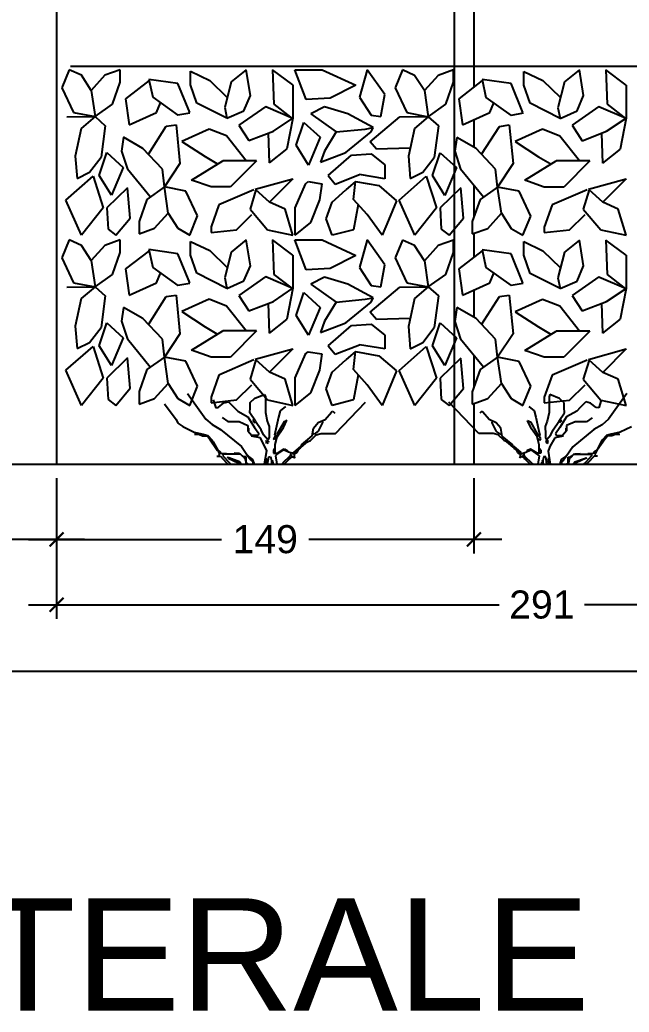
# Model space of a CAD drawing. Header units: millimetres. Extents: x 5639 to 14492, y 750 to 6820.
# Drawn here: x 10743.3 to 10960.5, y 5212.6 to 5566.2 of the extents above; entities that cross this region are included whole.
import ezdxf

# ---------------------------------------------------------------- set-up
doc = ezdxf.new("R2010")
doc.units = ezdxf.units.MM
doc.layers.get('DEFPOINTS').update_dxf_attribs({"color": 210})
for name, color, linetype in [('A-ANNO-SYMB', 3, 'Continuous'), ('A-ANNO-TEXT', 3, 'Continuous'), ('A-ELEV-MBE1', 7, 'Continuous'), ('A-FLOR-LEVL', 7, 'Continuous'), ('BASE_SIEPE', 33, 'Continuous'), ('G-ANNO-DIM', 251, 'Continuous'), ('SIEPE', 96, 'Continuous')]:
    doc.layers.add(name, color=color, linetype=linetype)
doc.styles.add('ARIAL', font='arial.ttf')
doc.styles.get("Standard").update_dxf_attribs({"font": 'arial.ttf'})
doc.dimstyles.new('1_1', dxfattribs={"dimtxt": 10, "dimasz": 5, "dimexe": 5, "dimexo": 5, "dimgap": 5, "dimtad": 0, "dimdec": 0, "dimtxsty": 'Standard', "dimblk": 'ARCHTICK', "dimcen": 2.5, "dimdle": 10, "dimadec": 0, "dimazin": 0, "dimtfac": 1, "dimtdec": 0, "dimtmove": 0, "dimatfit": 3, "dimldrblk": 'ARCHTICK', "dimfxl": 1, "dimarcsym": 0})

# ---------------------------------------------------------------- blocks, each defined once
blk = doc.blocks.new('_ArchTick')
at = {"color": 0, "linetype": 'ByBlock', "const_width": 0.15}
blk.add_lwpolyline([(-0.5, -0.5), (0.5, 0.5)], dxfattribs=at)
blk = doc.blocks.new('*D125')
at = {"layer": 'DEFPOINTS', "color": 0, "transparency": 16777216}
for p in [(10151.38, 5407.86), (10756.39, 5407.86), (10756.39, 5381.11)]:
    blk.add_point(p, dxfattribs=at)
at = {"layer": 'G-ANNO-DIM', "color": 0, "lineweight": -2, "transparency": 16777216}
for p, q in [((10151.38, 5402.86), (10151.38, 5376.11)), ((10756.39, 5402.86), (10756.39, 5376.11)), ((10141.38, 5381.11), (10437.76, 5381.11)), ((10766.39, 5381.11), (10469.99, 5381.11))]:
    blk.add_line(p, q, dxfattribs=at)
at = {"layer": 'G-ANNO-DIM', "color": 0, "lineweight": -2, "transparency": 16777216, "xscale": 5, "yscale": 5, "zscale": 5, "rotation": 180}
blk.add_blockref('_ArchTick', (10151.38, 5381.11), dxfattribs=at)
at = {"layer": 'G-ANNO-DIM', "color": 0, "lineweight": -2, "transparency": 16777216, "xscale": 5, "yscale": 5, "zscale": 5}
blk.add_blockref('_ArchTick', (10756.39, 5381.11), dxfattribs=at)
at = {"layer": 'G-ANNO-DIM', "color": 0, "transparency": 16777216, "insert": (10453.88, 5381.11), "char_height": 10, "attachment_point": 5}
blk.add_mtext('605', dxfattribs=at)
blk = doc.blocks.new('*D126')
at = {"layer": 'DEFPOINTS', "color": 0, "transparency": 16777216}
for p in [(10756.39, 5407.86), (10905.19, 5407.86), (10905.19, 5381.11)]:
    blk.add_point(p, dxfattribs=at)
at = {"layer": 'G-ANNO-DIM', "color": 0, "lineweight": -2, "transparency": 16777216}
for p, q in [((10756.39, 5402.86), (10756.39, 5376.11)), ((10905.19, 5402.86), (10905.19, 5376.11)), ((10746.39, 5381.11), (10815.2, 5381.11)), ((10915.19, 5381.11), (10846.38, 5381.11))]:
    blk.add_line(p, q, dxfattribs=at)
at = {"layer": 'G-ANNO-DIM', "color": 0, "lineweight": -2, "transparency": 16777216, "xscale": 5, "yscale": 5, "zscale": 5, "rotation": 180}
blk.add_blockref('_ArchTick', (10756.39, 5381.11), dxfattribs=at)
at = {"layer": 'G-ANNO-DIM', "color": 0, "lineweight": -2, "transparency": 16777216, "xscale": 5, "yscale": 5, "zscale": 5}
blk.add_blockref('_ArchTick', (10905.19, 5381.11), dxfattribs=at)
at = {"layer": 'G-ANNO-DIM', "color": 0, "transparency": 16777216, "insert": (10830.79, 5381.11), "char_height": 10, "attachment_point": 5}
blk.add_mtext('149', dxfattribs=at)
blk = doc.blocks.new('*D66')
at = {"layer": 'DEFPOINTS', "color": 0, "transparency": 16777216}
for p in [(10756.39, 5407.86), (11047.38, 5407.86), (11047.38, 5357.82)]:
    blk.add_point(p, dxfattribs=at)
at = {"layer": 'G-ANNO-DIM', "color": 0, "lineweight": -2, "transparency": 16777216}
for p, q in [((10756.39, 5402.86), (10756.39, 5352.82)), ((11047.38, 5402.86), (11047.38, 5352.82)), ((10746.39, 5357.82), (10914.23, 5357.82)), ((11057.38, 5357.82), (10944.57, 5357.82))]:
    blk.add_line(p, q, dxfattribs=at)
at = {"layer": 'G-ANNO-DIM', "color": 0, "lineweight": -2, "transparency": 16777216, "xscale": 5, "yscale": 5, "zscale": 5, "rotation": 180}
blk.add_blockref('_ArchTick', (10756.39, 5357.82), dxfattribs=at)
at = {"layer": 'G-ANNO-DIM', "color": 0, "lineweight": -2, "transparency": 16777216, "xscale": 5, "yscale": 5, "zscale": 5}
blk.add_blockref('_ArchTick', (11047.38, 5357.82), dxfattribs=at)
at = {"layer": 'G-ANNO-DIM', "color": 0, "transparency": 16777216, "insert": (10929.4, 5357.82), "char_height": 10, "attachment_point": 5}
blk.add_mtext('291', dxfattribs=at)
blk = doc.blocks.new('*D127')
at = {"layer": 'DEFPOINTS', "color": 0, "transparency": 16777216}
for p in [(10151.38, 5407.86), (11047.38, 5407.86), (11047.38, 5334.02)]:
    blk.add_point(p, dxfattribs=at)
at = {"layer": 'G-ANNO-DIM', "color": 0, "lineweight": -2, "transparency": 16777216}
for p, q in [((10151.38, 5402.86), (10151.38, 5329.02)), ((11047.38, 5402.86), (11047.38, 5329.02)), ((10141.38, 5334.02), (10583.33, 5334.02)), ((11057.38, 5334.02), (10615.43, 5334.02))]:
    blk.add_line(p, q, dxfattribs=at)
at = {"layer": 'G-ANNO-DIM', "color": 0, "lineweight": -2, "transparency": 16777216, "xscale": 5, "yscale": 5, "zscale": 5, "rotation": 180}
blk.add_blockref('_ArchTick', (10151.38, 5334.02), dxfattribs=at)
at = {"layer": 'G-ANNO-DIM', "color": 0, "lineweight": -2, "transparency": 16777216, "xscale": 5, "yscale": 5, "zscale": 5}
blk.add_blockref('_ArchTick', (11047.38, 5334.02), dxfattribs=at)
at = {"layer": 'G-ANNO-DIM', "color": 0, "transparency": 16777216, "insert": (10599.38, 5334.02), "char_height": 10, "attachment_point": 5}
blk.add_mtext('896', dxfattribs=at)
blk = doc.blocks.new('*D114')
at = {"layer": 'DEFPOINTS', "color": 0, "transparency": 16777216}
for p in [(10756.39, 5549.75), (11067.61, 5549.75), (11047.38, 5407.86)]:
    blk.add_point(p, dxfattribs=at)
at = {"layer": 'G-ANNO-DIM', "color": 0, "lineweight": -2, "transparency": 16777216}
for p, q in [((11067.61, 5559.75), (11067.61, 5498.25)), ((10761.39, 5549.75), (11072.61, 5549.75)), ((11067.61, 5397.86), (11067.61, 5459.36)), ((11052.38, 5407.86), (11072.61, 5407.86))]:
    blk.add_line(p, q, dxfattribs=at)
at = {"layer": 'G-ANNO-DIM', "color": 0, "lineweight": -2, "transparency": 16777216, "xscale": 5, "yscale": 5, "zscale": 5}
for p, rotation in [((11067.61, 5549.75), 90), ((11067.61, 5407.86), 270)]:
    blk.add_blockref('_ArchTick', p, dxfattribs=dict(at, rotation=rotation))
at = {"layer": 'G-ANNO-DIM', "color": 0, "transparency": 16777216, "insert": (11067.61, 5478.8), "char_height": 10, "attachment_point": 5, "rotation": 90}
blk.add_mtext('1420', dxfattribs=at)

msp = doc.modelspace()

# ---------------------------------------------------------------- linework, layer by layer
msp.add_line((10151.38, 5407.86), (11047.38, 5407.86))
at = {"layer": 'A-ANNO-SYMB', "ltscale": 0.04}
msp.add_lwpolyline([(10898.19, 5809.59), (10898.19, 5407.86)], dxfattribs=at)
at = {"layer": 'A-ELEV-MBE1'}
for p, q in [((10756.39, 5672.86), (10756.39, 5407.86)), ((10905.19, 5672.86), (10905.19, 5542.29)), ((10905.19, 5530.6), (10905.19, 5520.85)), ((10905.19, 5507.21), (10905.19, 5496.02)), ((10905.19, 5490.14), (10905.19, 5481.64)), ((10905.19, 5469.95), (10905.19, 5460.2)), ((10905.19, 5446.56), (10905.19, 5435.37)), ((10905.19, 5429.49), (10905.19, 5407.86))]:
    msp.add_line(p, q, dxfattribs=at)
at = {"layer": 'A-FLOR-LEVL'}
msp.add_line((10018.42, 5407.86), (11101.17, 5407.86), dxfattribs=at)
at = {"layer": 'BASE_SIEPE'}
for p, q in [((10803.07, 5433.08), (10809.63, 5423.95)), ((10825.44, 5429.83), (10827.07, 5431.38)), ((10827.07, 5431.38), (10830.58, 5432.72)), ((10830.58, 5432.72), (10830.83, 5431.9)), ((10830.83, 5431.9), (10830.83, 5426.33)), ((10932.22, 5432.69), (10931.96, 5431.86)), ((10931.96, 5431.86), (10931.96, 5426.29)), ((10935.72, 5431.35), (10932.22, 5432.69)), ((10937.35, 5429.8), (10935.72, 5431.35)), ((10959.73, 5433.04), (10953.16, 5423.92)), ((10794.88, 5429.43), (10799, 5423.85)), ((10812.24, 5430.79), (10813.14, 5427.98)), ((10813.14, 5427.98), (10814.07, 5428.08)), ((10814.07, 5428.08), (10816.03, 5429.73)), ((10816.03, 5429.73), (10817.68, 5430.14)), ((10817.68, 5430.14), (10819.74, 5428.09)), ((10819.74, 5428.09), (10820.98, 5426.83)), ((10825.26, 5426.22), (10825.44, 5428.08)), ((10825.44, 5428.08), (10825.44, 5429.83)), ((10838.01, 5428.49), (10836.15, 5426.94)), ((10855.86, 5418.84), (10866.53, 5429.98)), ((10906.93, 5418.81), (10896.27, 5429.94)), ((10924.79, 5428.46), (10926.64, 5426.91)), ((10937.35, 5428.04), (10937.35, 5429.8)), ((10937.53, 5426.19), (10937.35, 5428.04)), ((10943.05, 5428.05), (10941.81, 5426.79)), ((10945.12, 5430.11), (10943.05, 5428.05)), ((10946.77, 5429.69), (10945.12, 5430.11)), ((10948.73, 5428.04), (10946.77, 5429.69)), ((10949.66, 5427.94), (10948.73, 5428.04)), ((10950.55, 5430.76), (10949.66, 5427.94)), ((10809.63, 5423.95), (10811.9, 5421.99)), ((10815.41, 5424.47), (10817.47, 5423.07)), ((10820.98, 5426.83), (10824.59, 5424.78)), ((10824.59, 5424.78), (10826.96, 5420.96)), ((10827.38, 5423.23), (10825.26, 5426.22)), ((10830.83, 5426.33), (10831.51, 5423.23)), ((10835.53, 5424.67), (10834.6, 5420.34)), ((10836.15, 5426.94), (10835.53, 5424.67)), ((10852.14, 5423.85), (10854.41, 5426.43)), ((10854.41, 5426.43), (10854.93, 5426.74)), ((10854.93, 5426.74), (10855.55, 5426.12)), ((10907.86, 5426.7), (10907.24, 5426.08)), ((10908.38, 5426.39), (10907.86, 5426.7)), ((10910.65, 5423.81), (10908.38, 5426.39)), ((10926.64, 5426.91), (10927.26, 5424.64)), ((10927.26, 5424.64), (10928.19, 5420.3)), ((10931.96, 5426.29), (10931.29, 5423.19)), ((10935.42, 5423.19), (10937.53, 5426.19)), ((10938.2, 5424.74), (10935.83, 5420.92)), ((10941.81, 5426.79), (10938.2, 5424.74)), ((10947.39, 5424.43), (10945.32, 5423.04)), ((10953.16, 5423.92), (10950.89, 5421.95)), ((10799, 5423.85), (10799.62, 5422.51)), ((10799.62, 5422.51), (10801.48, 5421.27)), ((10801.48, 5421.27), (10805.5, 5419.31)), ((10811.9, 5421.99), (10814.89, 5420.24)), ((10817.47, 5423.07), (10821.5, 5423.07)), ((10821.5, 5423.07), (10824.59, 5421.68)), ((10824.59, 5421.68), (10824.59, 5419.82)), ((10824.8, 5420.75), (10824.8, 5419.72)), ((10826.76, 5423.85), (10826.35, 5423.33)), ((10826.35, 5423.33), (10827.07, 5422.61)), ((10826.96, 5420.96), (10828.51, 5418.79)), ((10827.07, 5422.61), (10827.38, 5423.23)), ((10829.34, 5420.13), (10827.38, 5423.13)), ((10831.51, 5423.23), (10832.18, 5421.37)), ((10832.18, 5421.37), (10832.15, 5418.59)), ((10837.49, 5423.02), (10834.91, 5418.48)), ((10835.01, 5417.66), (10837.08, 5420.55)), ((10837.08, 5420.55), (10837.28, 5420.96)), ((10837.28, 5420.96), (10838.52, 5423.54)), ((10837.8, 5423.13), (10837.49, 5423.02)), ((10838.52, 5423.54), (10837.8, 5423.13)), ((10847.5, 5417.97), (10848.02, 5420.75)), ((10848.02, 5420.75), (10849.67, 5422.71)), ((10849.67, 5422.71), (10852.14, 5423.85)), ((10851.22, 5422.71), (10849.67, 5419.62)), ((10851.11, 5423.33), (10851.22, 5422.71)), ((10913.12, 5422.68), (10910.65, 5423.81)), ((10911.68, 5423.3), (10911.58, 5422.68)), ((10911.58, 5422.68), (10913.12, 5419.58)), ((10914.78, 5420.72), (10913.12, 5422.68)), ((10915.29, 5417.93), (10914.78, 5420.72)), ((10925.51, 5420.92), (10924.27, 5423.5)), ((10924.27, 5423.5), (10924.99, 5423.09)), ((10924.99, 5423.09), (10925.3, 5422.99)), ((10925.3, 5422.99), (10927.88, 5418.45)), ((10925.71, 5420.51), (10925.51, 5420.92)), ((10927.78, 5417.62), (10925.71, 5420.51)), ((10931.29, 5423.19), (10930.62, 5421.34)), ((10930.62, 5421.34), (10930.64, 5418.55)), ((10933.45, 5420.1), (10935.42, 5423.09)), ((10935.83, 5420.92), (10934.28, 5418.76)), ((10935.72, 5422.57), (10935.42, 5423.19)), ((10936.45, 5423.3), (10935.72, 5422.57)), ((10936.03, 5423.81), (10936.45, 5423.3)), ((10937.99, 5420.72), (10937.99, 5419.68)), ((10941.3, 5423.04), (10938.2, 5421.65)), ((10938.2, 5421.65), (10938.2, 5419.79)), ((10945.32, 5423.04), (10941.3, 5423.04)), ((10950.89, 5421.95), (10947.9, 5420.2)), ((10961.32, 5421.23), (10957.29, 5419.27)), ((10805.5, 5419.31), (10808.7, 5418.59)), ((10805.6, 5418.53), (10807.15, 5418.53)), ((10807.15, 5418.53), (10808.49, 5418.02)), ((10808.49, 5418.02), (10809.94, 5418.02)), ((10808.7, 5418.59), (10810.35, 5418.17)), ((10809.94, 5418.02), (10810.87, 5416.93)), ((10810.35, 5418.17), (10811.79, 5416.62)), ((10810.87, 5416.93), (10813.65, 5412.91)), ((10814.89, 5420.24), (10822.32, 5414.15)), ((10824.59, 5419.82), (10826.04, 5418.17)), ((10825.83, 5417.97), (10828.82, 5417.35)), ((10828.1, 5418.17), (10826.04, 5418.17)), ((10826.04, 5418.17), (10826.04, 5417.97)), ((10828.51, 5418.79), (10828.1, 5418.17)), ((10828.82, 5417.35), (10830.58, 5414.25)), ((10830.16, 5418.38), (10829.34, 5420.13)), ((10831.71, 5416.62), (10830.16, 5418.38)), ((10832.15, 5417.35), (10831.71, 5416.62)), ((10832.15, 5418.59), (10832.15, 5417.35)), ((10833.78, 5416.93), (10834.81, 5418.48)), ((10834.09, 5416.52), (10833.78, 5416.93)), ((10834.6, 5420.34), (10834.09, 5418.28)), ((10834.09, 5418.28), (10834.4, 5418.07)), ((10834.7, 5417.14), (10834.09, 5416.52)), ((10834.34, 5414.87), (10835.01, 5417.66)), ((10834.81, 5418.48), (10835.32, 5418.07)), ((10843.68, 5414.77), (10847.5, 5417.97)), ((10846.88, 5416.32), (10848.95, 5418.38)), ((10848.22, 5418.59), (10847.71, 5418.79)), ((10849.67, 5419.62), (10848.22, 5418.59)), ((10848.95, 5418.38), (10850.7, 5418.84)), ((10850.7, 5418.84), (10855.86, 5418.84)), ((10912.09, 5418.81), (10906.93, 5418.81)), ((10913.85, 5418.34), (10912.09, 5418.81)), ((10913.12, 5419.58), (10914.57, 5418.55)), ((10915.91, 5416.28), (10913.85, 5418.34)), ((10914.57, 5418.55), (10915.09, 5418.76)), ((10919.11, 5414.73), (10915.29, 5417.93)), ((10927.98, 5418.45), (10927.47, 5418.03)), ((10928.45, 5414.83), (10927.78, 5417.62)), ((10929.02, 5416.9), (10927.98, 5418.45)), ((10928.09, 5417.1), (10928.71, 5416.49)), ((10928.19, 5420.3), (10928.71, 5418.24)), ((10928.71, 5418.24), (10928.4, 5418.03)), ((10928.71, 5416.49), (10929.02, 5416.9)), ((10930.64, 5418.55), (10930.64, 5417.31)), ((10930.64, 5417.31), (10931.08, 5416.59)), ((10931.08, 5416.59), (10932.63, 5418.34)), ((10933.97, 5417.31), (10932.22, 5414.21)), ((10932.63, 5418.34), (10933.45, 5420.1)), ((10936.96, 5417.93), (10933.97, 5417.31)), ((10934.28, 5418.76), (10934.69, 5418.14)), ((10934.69, 5418.14), (10936.76, 5418.14)), ((10938.2, 5419.79), (10936.76, 5418.14)), ((10936.76, 5418.14), (10936.76, 5417.93)), ((10947.9, 5420.2), (10940.47, 5414.11)), ((10951.93, 5416.9), (10949.14, 5412.87)), ((10952.44, 5418.14), (10951, 5416.59)), ((10952.86, 5417.98), (10951.93, 5416.9)), ((10954.09, 5418.55), (10952.44, 5418.14)), ((10954.3, 5417.98), (10952.86, 5417.98)), ((10957.29, 5419.27), (10954.09, 5418.55)), ((10955.64, 5418.5), (10954.3, 5417.98)), ((10957.19, 5418.5), (10955.64, 5418.5)), ((10811.79, 5416.62), (10812.21, 5415.9)), ((10812.21, 5415.9), (10813.96, 5412.7)), ((10822.32, 5414.15), (10824.69, 5410.64)), ((10830.58, 5414.25), (10831.2, 5412.6)), ((10831.09, 5416.11), (10831.3, 5416.32)), ((10831.4, 5415.28), (10831.09, 5416.11)), ((10831.3, 5416.32), (10831.92, 5416.11)), ((10831.82, 5415.59), (10831.4, 5415.28)), ((10831.92, 5416.11), (10831.82, 5415.59)), ((10834.19, 5413.53), (10833.78, 5412.91)), ((10834.34, 5411.77), (10834.34, 5414.87)), ((10835.12, 5411.83), (10837.49, 5413.32)), ((10837.49, 5413.32), (10838.73, 5412.7)), ((10843.48, 5414.35), (10840.9, 5412.08)), ((10841.62, 5412.08), (10843.58, 5413.94)), ((10843.37, 5413.63), (10842.55, 5413.12)), ((10843.58, 5413.94), (10845.85, 5415.9)), ((10843.58, 5413.94), (10843.68, 5414.77)), ((10845.85, 5415.9), (10846.98, 5416.32)), ((10916.94, 5415.87), (10915.81, 5416.28)), ((10919.21, 5413.91), (10916.94, 5415.87)), ((10919.21, 5413.91), (10919.11, 5414.73)), ((10921.17, 5412.05), (10919.21, 5413.91)), ((10919.32, 5414.32), (10921.9, 5412.05)), ((10919.42, 5413.6), (10920.25, 5413.08)), ((10928.45, 5411.74), (10928.45, 5414.83)), ((10928.6, 5413.49), (10929.02, 5412.87)), ((10931.49, 5416.28), (10930.87, 5416.07)), ((10930.87, 5416.07), (10930.98, 5415.56)), ((10930.98, 5415.56), (10931.39, 5415.25)), ((10931.39, 5415.25), (10931.7, 5416.07)), ((10931.7, 5416.07), (10931.49, 5416.28)), ((10932.22, 5414.21), (10931.6, 5412.56)), ((10940.47, 5414.11), (10938.1, 5410.6)), ((10950.58, 5415.87), (10948.83, 5412.67)), ((10951, 5416.59), (10950.58, 5415.87)), ((10813.55, 5410.79), (10814.79, 5410.79)), ((10813.65, 5412.91), (10814.48, 5412.5)), ((10813.96, 5412.7), (10814.48, 5411.36)), ((10814.48, 5411.36), (10814.17, 5410.95)), ((10814.48, 5412.5), (10815.2, 5411.67)), ((10814.79, 5410.79), (10816.85, 5408.47)), ((10815.2, 5411.67), (10816.95, 5411.67)), ((10815.82, 5411.47), (10815.72, 5410.85)), ((10815.72, 5410.85), (10817.88, 5408.47)), ((10822.01, 5411.47), (10815.82, 5411.47)), ((10816.95, 5411.67), (10816.95, 5411.47)), ((10817.78, 5410.12), (10817.26, 5410.23)), ((10817.57, 5410.02), (10821.19, 5408.37)), ((10821.6, 5408.78), (10817.78, 5410.12)), ((10820.46, 5411.67), (10819.74, 5411.77)), ((10821.6, 5411.67), (10820.46, 5411.67)), ((10821.91, 5411.57), (10822.94, 5410.64)), ((10822.94, 5410.48), (10822.01, 5411.47)), ((10822.94, 5410.74), (10823.56, 5410.02)), ((10824.02, 5410.48), (10822.94, 5410.48)), ((10823.56, 5410.02), (10824.07, 5407.9)), ((10824.02, 5408.27), (10824.02, 5410.48)), ((10824.49, 5411.16), (10824.8, 5410.74)), ((10824.8, 5410.74), (10824.69, 5410.64)), ((10824.69, 5410.64), (10825.62, 5409.4)), ((10824.9, 5410.64), (10824.8, 5410.74)), ((10826.35, 5409.61), (10824.9, 5410.64)), ((10831.2, 5412.6), (10830.39, 5407.9)), ((10830.89, 5409.92), (10831.3, 5409.81)), ((10831.3, 5409.81), (10831.2, 5409.4)), ((10831.58, 5407.9), (10832.02, 5410.54)), ((10832.02, 5410.54), (10832.64, 5410.64)), ((10832.64, 5410.64), (10833, 5409.19)), ((10833.78, 5412.91), (10833.78, 5411.83)), ((10833.78, 5411.83), (10835.12, 5411.83)), ((10835.63, 5411.88), (10834.4, 5410.85)), ((10834.4, 5410.85), (10834.87, 5407.9)), ((10837.28, 5413.01), (10835.63, 5411.88)), ((10839.66, 5410.85), (10836.97, 5408.27)), ((10839.14, 5412.19), (10837.28, 5413.01)), ((10838.73, 5412.7), (10838.73, 5412.5)), ((10838.83, 5409.71), (10838.73, 5409.92)), ((10839.66, 5409.92), (10838.83, 5409.71)), ((10840.48, 5411.77), (10839.14, 5412.19)), ((10839.35, 5410.43), (10839.66, 5409.92)), ((10839.97, 5411.77), (10839.66, 5410.85)), ((10840.28, 5410.54), (10839.66, 5410.02)), ((10839.97, 5411.26), (10840.28, 5410.54)), ((10840.28, 5410.64), (10841.28, 5410.28)), ((10840.48, 5411.77), (10841, 5412.08)), ((10840.9, 5411.36), (10840.48, 5411.77)), ((10842.03, 5412.08), (10840.9, 5411.36)), ((10841, 5412.08), (10841.15, 5411.57)), ((10841.1, 5412.39), (10841.62, 5412.08)), ((10841.15, 5411.57), (10841.15, 5410.43)), ((10841.15, 5410.43), (10841.41, 5410.12)), ((10842.55, 5413.12), (10842.03, 5412.08)), ((10920.25, 5413.08), (10920.76, 5412.05)), ((10920.76, 5412.05), (10921.9, 5411.33)), ((10921.69, 5412.36), (10921.17, 5412.05)), ((10921.64, 5410.4), (10921.38, 5410.09)), ((10922.52, 5410.6), (10921.51, 5410.24)), ((10921.79, 5412.05), (10921.64, 5411.53)), ((10921.64, 5411.53), (10921.64, 5410.4)), ((10922.31, 5411.74), (10921.79, 5412.05)), ((10921.9, 5411.33), (10922.31, 5411.74)), ((10922.31, 5411.74), (10923.65, 5412.15)), ((10922.83, 5411.22), (10922.52, 5410.5)), ((10922.52, 5410.5), (10923.13, 5409.98)), ((10922.83, 5411.74), (10923.13, 5410.81)), ((10923.13, 5410.81), (10925.82, 5408.23)), ((10923.44, 5410.4), (10923.13, 5409.88)), ((10923.13, 5409.88), (10923.96, 5409.67)), ((10923.65, 5412.15), (10925.51, 5412.98)), ((10923.96, 5409.67), (10924.06, 5409.88)), ((10925.3, 5413.29), (10924.06, 5412.67)), ((10924.06, 5412.67), (10924.06, 5412.46)), ((10927.68, 5411.79), (10925.3, 5413.29)), ((10925.51, 5412.98), (10927.16, 5411.84)), ((10927.16, 5411.84), (10928.4, 5410.81)), ((10929.02, 5411.79), (10927.68, 5411.79)), ((10928.4, 5410.81), (10927.92, 5407.86)), ((10929.02, 5412.87), (10929.02, 5411.79)), ((10930.15, 5410.6), (10929.79, 5409.16)), ((10930.77, 5410.5), (10930.15, 5410.6)), ((10931.21, 5407.86), (10930.77, 5410.5)), ((10931.91, 5409.88), (10931.49, 5409.78)), ((10931.49, 5409.78), (10931.6, 5409.36)), ((10931.6, 5412.56), (10932.4, 5407.86)), ((10936.45, 5409.57), (10937.89, 5410.6)), ((10938.1, 5410.6), (10937.17, 5409.36)), ((10937.89, 5410.6), (10937.99, 5410.71)), ((10938.3, 5411.12), (10937.99, 5410.71)), ((10937.99, 5410.71), (10938.1, 5410.6)), ((10939.23, 5409.98), (10938.72, 5407.86)), ((10938.77, 5408.23), (10938.77, 5410.45)), ((10938.77, 5410.45), (10939.85, 5410.45)), ((10939.85, 5410.71), (10939.23, 5409.98)), ((10940.88, 5411.53), (10939.85, 5410.6)), ((10939.85, 5410.45), (10940.78, 5411.43)), ((10940.78, 5411.43), (10946.97, 5411.43)), ((10941.19, 5411.63), (10942.33, 5411.63)), ((10941.19, 5408.75), (10945.01, 5410.09)), ((10945.22, 5409.98), (10941.61, 5408.33)), ((10942.33, 5411.63), (10943.05, 5411.74)), ((10947.08, 5410.81), (10944.91, 5408.44)), ((10945.01, 5410.09), (10945.53, 5410.19)), ((10947.59, 5411.63), (10945.84, 5411.63)), ((10945.84, 5411.63), (10945.84, 5411.43)), ((10948, 5410.76), (10945.94, 5408.44)), ((10946.97, 5411.43), (10947.08, 5410.81)), ((10948.31, 5412.46), (10947.59, 5411.63)), ((10949.24, 5410.76), (10948, 5410.76)), ((10949.14, 5412.87), (10948.31, 5412.46)), ((10948.83, 5412.67), (10948.31, 5411.33)), ((10948.31, 5411.33), (10948.62, 5410.91)), ((10816.85, 5408.47), (10817.42, 5407.9)), ((10817.88, 5408.47), (10818.52, 5407.9)), ((10821.19, 5408.37), (10821.52, 5407.9)), ((10822.23, 5407.9), (10821.6, 5408.78)), ((10824.54, 5407.9), (10824.02, 5408.27)), ((10825.62, 5409.4), (10826.35, 5408.78)), ((10826.92, 5407.9), (10826.35, 5409.61)), ((10826.35, 5408.78), (10826.35, 5407.9)), ((10831.2, 5409.4), (10830.78, 5409.5)), ((10831.61, 5409.09), (10831.04, 5408.78)), ((10831.04, 5408.78), (10831.04, 5407.9)), ((10833, 5409.19), (10833, 5407.9)), ((10833.05, 5409.19), (10833.57, 5408.89)), ((10833.57, 5408.89), (10833.05, 5408.47)), ((10833.47, 5408.58), (10833.55, 5407.9)), ((10836.58, 5407.9), (10837.08, 5408.16)), ((10836.97, 5408.27), (10836.97, 5408.16)), ((10837.08, 5408.16), (10837.17, 5407.9)), ((10839.35, 5409.71), (10837.54, 5407.9)), ((10923.44, 5409.67), (10925.26, 5407.86)), ((10925.71, 5408.13), (10925.63, 5407.86)), ((10926.21, 5407.86), (10925.71, 5408.13)), ((10925.82, 5408.23), (10925.82, 5408.13)), ((10929.74, 5409.16), (10929.22, 5408.85)), ((10929.22, 5408.85), (10929.74, 5408.44)), ((10929.33, 5408.54), (10929.24, 5407.86)), ((10929.79, 5409.16), (10929.79, 5407.86)), ((10931.18, 5409.06), (10931.75, 5408.75)), ((10931.6, 5409.36), (10932.01, 5409.47)), ((10931.75, 5408.75), (10931.75, 5407.86)), ((10935.88, 5407.86), (10936.45, 5409.57)), ((10937.17, 5409.36), (10936.45, 5408.75)), ((10936.45, 5408.75), (10936.45, 5407.86)), ((10938.25, 5407.86), (10938.77, 5408.23)), ((10940.56, 5407.86), (10941.19, 5408.75)), ((10941.61, 5408.33), (10941.27, 5407.86)), ((10944.91, 5408.44), (10944.27, 5407.86)), ((10945.94, 5408.44), (10945.37, 5407.86))]:
    msp.add_line(p, q, dxfattribs=at)
at = {"layer": 'SIEPE'}
for p, q in [((10760.9, 5548.44), (10758.32, 5542.05)), ((10765.26, 5546.47), (10760.9, 5548.44)), ((10779.14, 5548.44), (10773.59, 5546.47)), ((10779.14, 5544.02), (10779.14, 5548.44)), ((10804.13, 5543.04), (10804.13, 5547.9)), ((10804.13, 5547.9), (10811, 5544.66)), ((10823.98, 5548.44), (10818.64, 5544.12)), ((10825.51, 5539.25), (10823.98, 5548.44)), ((10840.64, 5543.04), (10833.43, 5548.44)), ((10833.43, 5548.44), (10833.86, 5536.16)), ((10841.35, 5548.44), (10851.04, 5548.44)), ((10845.4, 5537.85), (10841.35, 5548.44)), ((10851.04, 5548.44), (10863.13, 5542.92)), ((10867.13, 5548.44), (10864.36, 5538.61)), ((10873.38, 5539.6), (10867.13, 5548.44)), ((10879.69, 5548.4), (10877.11, 5542.02)), ((10884.05, 5546.44), (10879.69, 5548.4)), ((10897.93, 5548.4), (10892.38, 5546.44)), ((10897.93, 5543.98), (10897.93, 5548.4)), ((10922.93, 5543), (10922.93, 5547.86)), ((10922.93, 5547.86), (10929.8, 5544.62)), ((10942.77, 5548.4), (10937.43, 5544.08)), ((10944.3, 5539.22), (10942.77, 5548.4)), ((10959.43, 5543), (10952.22, 5548.4)), ((10952.22, 5548.4), (10952.65, 5536.12)), ((10768.73, 5541.07), (10765.26, 5546.47)), ((10773.59, 5546.47), (10768.73, 5541.07)), ((10789.37, 5544.62), (10780.95, 5538.12)), ((10799.69, 5543.53), (10789.28, 5545)), ((10789.28, 5545), (10790.67, 5538.61)), ((10811, 5544.66), (10817.11, 5538.71)), ((10887.52, 5541.03), (10884.05, 5546.44)), ((10892.38, 5546.44), (10887.52, 5541.03)), ((10908.16, 5544.58), (10899.75, 5538.09)), ((10918.48, 5543.49), (10908.07, 5544.96)), ((10908.07, 5544.96), (10909.46, 5538.58)), ((10929.8, 5544.62), (10935.9, 5538.67)), ((10758.32, 5542.05), (10762.48, 5533.21)), ((10768.73, 5541.07), (10770.12, 5531.73)), ((10776.36, 5536.16), (10779.14, 5544.02)), ((10803.86, 5533.21), (10799.69, 5543.53)), ((10806.42, 5536.55), (10804.13, 5543.04)), ((10818.64, 5544.12), (10816.35, 5534.93)), ((10840.64, 5543.04), (10840.64, 5531.24)), ((10863.13, 5542.92), (10853.91, 5538.31)), ((10877.11, 5542.02), (10881.27, 5533.17)), ((10887.52, 5541.03), (10888.91, 5531.7)), ((10895.15, 5536.12), (10897.93, 5543.98)), ((10922.65, 5533.17), (10918.48, 5543.49)), ((10925.22, 5536.51), (10922.93, 5543)), ((10937.43, 5544.08), (10935.14, 5534.89)), ((10959.43, 5543), (10959.43, 5531.2)), ((10780.95, 5538.12), (10782.34, 5528.79)), ((10790.67, 5538.61), (10799.69, 5532.23)), ((10823.22, 5533.85), (10825.51, 5539.25)), ((10853.91, 5538.31), (10845.4, 5537.85)), ((10864.36, 5538.61), (10868.52, 5532.23)), ((10871.99, 5531.73), (10873.38, 5539.6)), ((10899.75, 5538.09), (10901.13, 5528.75)), ((10909.46, 5538.58), (10918.48, 5532.19)), ((10942.01, 5533.81), (10944.3, 5539.22)), ((10770.12, 5531.73), (10776.36, 5536.16)), ((10792.06, 5533.21), (10793.45, 5536.65)), ((10817.11, 5531.14), (10806.42, 5536.55)), ((10816.35, 5534.93), (10817.11, 5531.14)), ((10817.11, 5531.14), (10823.22, 5533.85)), ((10830.95, 5535.35), (10821.42, 5528.69)), ((10830.95, 5535.35), (10840.64, 5531.24)), ((10833.86, 5536.16), (10839.84, 5531.57)), ((10851.87, 5535.17), (10847.01, 5532.72)), ((10860.19, 5532.72), (10851.87, 5535.17)), ((10888.91, 5531.7), (10895.15, 5536.12)), ((10910.85, 5533.17), (10912.24, 5536.61)), ((10935.9, 5531.11), (10925.22, 5536.51)), ((10935.14, 5534.89), (10935.9, 5531.11)), ((10935.9, 5531.11), (10942.01, 5533.81)), ((10949.74, 5535.32), (10940.21, 5528.65)), ((10949.74, 5535.32), (10959.43, 5531.2)), ((10952.65, 5536.12), (10958.64, 5531.54)), ((10760.09, 5531.62), (10770.12, 5531.73)), ((10762.48, 5533.21), (10770.12, 5531.73)), ((10770.12, 5531.73), (10765.23, 5527.56)), ((10770.12, 5531.73), (10773.76, 5528.5)), ((10782.34, 5528.79), (10792.06, 5533.21)), ((10803.95, 5532.98), (10799.69, 5532.23)), ((10833.7, 5526.53), (10840.64, 5531.24)), ((10840.64, 5531.24), (10838.53, 5520.22)), ((10847.01, 5532.72), (10856.03, 5526.33)), ((10869.22, 5527.8), (10860.19, 5532.72)), ((10868.14, 5522.72), (10878.72, 5531.62)), ((10868.52, 5532.23), (10871.99, 5531.73)), ((10878.72, 5531.62), (10888.75, 5531.73)), ((10881.27, 5533.17), (10888.91, 5531.7)), ((10888.91, 5531.7), (10884.02, 5527.53)), ((10888.91, 5531.7), (10892.55, 5528.47)), ((10901.13, 5528.75), (10910.85, 5533.17)), ((10922.74, 5532.94), (10918.48, 5532.19)), ((10952.49, 5526.5), (10959.43, 5531.2)), ((10959.43, 5531.2), (10957.32, 5520.18)), ((10765.23, 5527.56), (10763.05, 5517.68)), ((10773.76, 5528.5), (10772.26, 5517.24)), ((10789.15, 5518.36), (10795.53, 5528.29)), ((10795.53, 5528.29), (10799, 5528.79)), ((10799, 5528.79), (10800.39, 5515.03)), ((10810.8, 5527.31), (10801.08, 5522.89)), ((10817.04, 5524.86), (10810.8, 5527.31)), ((10821.42, 5528.69), (10824.96, 5523.2)), ((10824.96, 5523.2), (10833.7, 5526.53)), ((10841.78, 5521.53), (10844.53, 5529.66)), ((10844.53, 5529.66), (10850.37, 5524.36)), ((10856.03, 5526.33), (10866.44, 5527.31)), ((10866.44, 5527.31), (10869.22, 5527.8)), ((10868.52, 5526.33), (10869.22, 5527.8)), ((10884.02, 5527.53), (10881.84, 5517.64)), ((10892.55, 5528.47), (10891.05, 5517.2)), ((10907.94, 5518.32), (10914.32, 5528.26)), ((10914.32, 5528.26), (10917.79, 5528.75)), ((10917.79, 5528.75), (10919.18, 5514.99)), ((10929.59, 5527.28), (10919.87, 5522.85)), ((10935.83, 5524.82), (10929.59, 5527.28)), ((10940.21, 5528.65), (10943.75, 5523.16)), ((10943.75, 5523.16), (10952.49, 5526.5)), ((10780.26, 5524.36), (10779.57, 5519.45)), ((10787.2, 5520.43), (10780.26, 5524.36)), ((10823.98, 5516.01), (10817.04, 5524.86)), ((10831.83, 5525.82), (10832.23, 5515.24)), ((10850.37, 5524.36), (10846.25, 5514.46)), ((10856.03, 5526.33), (10851.87, 5519.45)), ((10859.5, 5518.96), (10868.52, 5526.33)), ((10899.05, 5524.33), (10898.36, 5519.41)), ((10905.99, 5520.4), (10899.05, 5524.33)), ((10942.77, 5515.97), (10935.83, 5524.82)), ((10950.62, 5525.78), (10951.02, 5515.2)), ((10779.57, 5519.45), (10781.65, 5513.06)), ((10794.14, 5513.06), (10787.2, 5520.43)), ((10801.08, 5522.89), (10809.41, 5517.49)), ((10838.53, 5520.22), (10832.23, 5515.24)), ((10846.25, 5514.46), (10841.78, 5521.53)), ((10851.87, 5519.45), (10850.48, 5515.52)), ((10870.5, 5520.13), (10868.14, 5522.72)), ((10882.3, 5520.46), (10870.5, 5520.13)), ((10898.36, 5519.41), (10900.44, 5513.03)), ((10912.93, 5513.03), (10905.99, 5520.4)), ((10919.87, 5522.85), (10928.2, 5517.45)), ((10957.32, 5520.18), (10951.02, 5515.2)), ((10763.05, 5517.68), (10763.71, 5509.73)), ((10768.16, 5511.92), (10772.26, 5517.24)), ((10771.59, 5510.77), (10774.34, 5518.9)), ((10774.34, 5518.9), (10780.18, 5513.6)), ((10804.55, 5509.13), (10815.65, 5516.01)), ((10809.41, 5517.49), (10813.57, 5515.03)), ((10827.74, 5516.01), (10815.65, 5516.01)), ((10827.74, 5516.01), (10818.43, 5506.68)), ((10850.48, 5515.52), (10859.5, 5518.96)), ((10853.27, 5510.76), (10861.58, 5517.98)), ((10861.58, 5517.98), (10868.52, 5518.47)), ((10868.52, 5518.47), (10873.38, 5514.54)), ((10881.84, 5517.64), (10882.5, 5509.69)), ((10886.95, 5511.89), (10891.05, 5517.2)), ((10890.38, 5510.73), (10893.13, 5518.86)), ((10893.13, 5518.86), (10898.97, 5513.56)), ((10923.34, 5509.1), (10934.45, 5515.97)), ((10928.2, 5517.45), (10932.36, 5514.99)), ((10946.53, 5515.97), (10934.45, 5515.97)), ((10946.53, 5515.97), (10937.22, 5506.64)), ((10780.18, 5513.6), (10776.05, 5503.7)), ((10789.79, 5503.1), (10781.65, 5513.06)), ((10794.83, 5506.68), (10794.14, 5513.06)), ((10800.39, 5515.03), (10794.83, 5506.68)), ((10873.38, 5514.54), (10873.38, 5509.62)), ((10898.97, 5513.56), (10894.85, 5503.66)), ((10908.58, 5503.07), (10900.44, 5513.03)), ((10913.63, 5506.64), (10912.93, 5513.03)), ((10919.18, 5514.99), (10913.63, 5506.64)), ((10759.74, 5502.01), (10769.41, 5510.52)), ((10763.71, 5509.73), (10768.16, 5511.92)), ((10769.41, 5510.52), (10773.02, 5499.25)), ((10776.05, 5503.7), (10771.59, 5510.77)), ((10811.49, 5506.68), (10804.55, 5509.13)), ((10827.2, 5505.92), (10840.64, 5509.62)), ((10840.64, 5509.62), (10832.31, 5501.27)), ((10853.27, 5510.76), (10855.71, 5507.69)), ((10855.71, 5507.69), (10864.36, 5511.1)), ((10873.38, 5509.62), (10864.36, 5511.1)), ((10878.53, 5501.98), (10888.2, 5510.48)), ((10882.5, 5509.69), (10886.95, 5511.89)), ((10888.2, 5510.48), (10891.81, 5499.21)), ((10894.85, 5503.66), (10890.38, 5510.73)), ((10930.28, 5506.64), (10923.34, 5509.1)), ((10945.99, 5505.89), (10959.43, 5509.59)), ((10959.43, 5509.59), (10951.1, 5501.23)), ((10781.68, 5506.37), (10774.36, 5499.25)), ((10782.66, 5495.59), (10781.68, 5506.37)), ((10794.83, 5506.68), (10788.59, 5502.25)), ((10796.22, 5497.34), (10794.83, 5506.68)), ((10802.47, 5505.2), (10794.83, 5506.68)), ((10818.43, 5506.68), (10811.49, 5506.68)), ((10826.76, 5505.69), (10814.27, 5500.29)), ((10827.45, 5505.69), (10825.37, 5498.81)), ((10832.31, 5501.27), (10827.45, 5505.69)), ((10845.06, 5507.7), (10841.35, 5499.26)), ((10845.06, 5507.7), (10846.12, 5508.58)), ((10846.12, 5508.58), (10851.01, 5507.81)), ((10851.01, 5507.81), (10850.19, 5502.06)), ((10854.64, 5501.27), (10859.5, 5505.69)), ((10862.97, 5508.64), (10859.5, 5505.69)), ((10862.28, 5502.25), (10862.97, 5508.64)), ((10862.97, 5508.64), (10871.3, 5507.17)), ((10871.3, 5507.17), (10877.54, 5501.76)), ((10900.47, 5506.34), (10893.15, 5499.22)), ((10901.46, 5495.56), (10900.47, 5506.34)), ((10913.63, 5506.64), (10907.38, 5502.22)), ((10915.01, 5497.3), (10913.63, 5506.64)), ((10921.26, 5505.16), (10913.63, 5506.64)), ((10937.22, 5506.64), (10930.28, 5506.64)), ((10945.55, 5505.66), (10933.06, 5500.25)), ((10946.24, 5505.66), (10944.16, 5498.78)), ((10951.1, 5501.23), (10946.24, 5505.66)), ((10765.32, 5489.48), (10759.74, 5502.01)), ((10788.59, 5502.25), (10785.81, 5494.39)), ((10806.63, 5496.36), (10802.47, 5505.2)), ((10850.19, 5502.06), (10846.93, 5494)), ((10867.13, 5496.85), (10862.28, 5502.25)), ((10877.54, 5501.76), (10874.77, 5494.88)), ((10884.11, 5489.44), (10878.53, 5501.98)), ((10907.38, 5502.22), (10904.6, 5494.36)), ((10925.42, 5496.32), (10921.26, 5505.16)), ((10773.02, 5499.25), (10765.32, 5489.48)), ((10774.36, 5499.25), (10774.77, 5491.64)), ((10814.27, 5500.29), (10811.49, 5492.43)), ((10825.37, 5498.81), (10831.62, 5491.44)), ((10837.86, 5498.81), (10832.31, 5501.27)), ((10840.64, 5489.48), (10837.86, 5498.81)), ((10841.35, 5499.26), (10841.35, 5489.48)), ((10852.56, 5495.37), (10854.64, 5501.27)), ((10863.96, 5500.38), (10862.28, 5491.44)), ((10891.81, 5499.21), (10884.11, 5489.44)), ((10893.15, 5499.22), (10893.56, 5491.6)), ((10933.06, 5500.25), (10930.28, 5492.39)), ((10944.16, 5498.78), (10950.41, 5491.41)), ((10956.65, 5498.78), (10951.1, 5501.23)), ((10959.43, 5489.44), (10956.65, 5498.78)), ((10777.53, 5489.48), (10782.66, 5495.59)), ((10791.36, 5491.94), (10796.22, 5497.34)), ((10796.22, 5497.34), (10799.69, 5491.94)), ((10803.86, 5489.48), (10806.63, 5496.36)), ((10820.51, 5491.44), (10826.06, 5496.85)), ((10854.64, 5489.48), (10852.56, 5495.37)), ((10872.49, 5489.48), (10867.13, 5496.85)), ((10874.77, 5494.88), (10872.49, 5489.48)), ((10896.32, 5489.44), (10901.46, 5495.56)), ((10910.16, 5491.9), (10915.01, 5497.3)), ((10915.01, 5497.3), (10918.48, 5491.9)), ((10922.65, 5489.44), (10925.42, 5496.32)), ((10939.3, 5491.41), (10944.86, 5496.81)), ((10774.77, 5491.64), (10777.53, 5489.48)), ((10785.81, 5494.39), (10785.81, 5489.97)), ((10785.81, 5489.97), (10791.36, 5491.94)), ((10799.69, 5491.94), (10803.86, 5489.48)), ((10811.49, 5492.43), (10811.49, 5490.46)), ((10811.49, 5490.46), (10820.51, 5491.44)), ((10831.62, 5491.44), (10840.64, 5489.48)), ((10846.93, 5494), (10841.35, 5489.48)), ((10862.28, 5491.44), (10854.64, 5489.48)), ((10893.56, 5491.6), (10896.32, 5489.44)), ((10904.6, 5494.36), (10904.6, 5489.93)), ((10904.6, 5489.93), (10910.16, 5491.9)), ((10918.48, 5491.9), (10922.65, 5489.44)), ((10930.28, 5492.39), (10930.28, 5490.42)), ((10930.28, 5490.42), (10939.3, 5491.41)), ((10950.41, 5491.41), (10959.43, 5489.44)), ((10760.9, 5487.79), (10758.32, 5481.4)), ((10765.26, 5485.83), (10760.9, 5487.79)), ((10779.14, 5487.79), (10773.59, 5485.83)), ((10779.14, 5483.37), (10779.14, 5487.79)), ((10823.98, 5487.79), (10818.64, 5483.47)), ((10825.51, 5478.6), (10823.98, 5487.79)), ((10840.64, 5482.39), (10833.43, 5487.79)), ((10833.43, 5487.79), (10833.86, 5475.51)), ((10841.35, 5487.79), (10851.04, 5487.79)), ((10845.4, 5477.2), (10841.35, 5487.79)), ((10851.04, 5487.79), (10863.13, 5482.27)), ((10867.13, 5487.79), (10864.36, 5477.96)), ((10873.38, 5478.95), (10867.13, 5487.79)), ((10879.69, 5487.75), (10877.11, 5481.37)), ((10884.05, 5485.79), (10879.69, 5487.75)), ((10897.93, 5487.75), (10892.38, 5485.79)), ((10897.93, 5483.33), (10897.93, 5487.75)), ((10942.77, 5487.75), (10937.43, 5483.43)), ((10944.3, 5478.57), (10942.77, 5487.75)), ((10959.43, 5482.35), (10952.22, 5487.75)), ((10952.22, 5487.75), (10952.65, 5475.47)), ((10768.73, 5480.42), (10765.26, 5485.83)), ((10773.59, 5485.83), (10768.73, 5480.42)), ((10799.69, 5482.88), (10789.28, 5484.35)), ((10789.28, 5484.35), (10790.67, 5477.96)), ((10804.13, 5482.39), (10804.13, 5487.25)), ((10804.13, 5487.25), (10811, 5484.01)), ((10887.52, 5480.38), (10884.05, 5485.79)), ((10892.38, 5485.79), (10887.52, 5480.38)), ((10918.48, 5482.84), (10908.07, 5484.31)), ((10908.07, 5484.31), (10909.46, 5477.93)), ((10922.93, 5482.35), (10922.93, 5487.21)), ((10922.93, 5487.21), (10929.8, 5483.97)), ((10758.32, 5481.4), (10762.48, 5472.56)), ((10776.36, 5475.51), (10779.14, 5483.37)), ((10789.37, 5483.97), (10780.95, 5477.47)), ((10803.86, 5472.56), (10799.69, 5482.88)), ((10806.42, 5475.9), (10804.13, 5482.39)), ((10811, 5484.01), (10817.11, 5478.06)), ((10818.64, 5483.47), (10816.35, 5474.28)), ((10840.64, 5482.39), (10840.64, 5470.59)), ((10863.13, 5482.27), (10853.91, 5477.66)), ((10877.11, 5481.37), (10881.27, 5472.52)), ((10895.15, 5475.47), (10897.93, 5483.33)), ((10908.16, 5483.93), (10899.75, 5477.44)), ((10922.65, 5472.52), (10918.48, 5482.84)), ((10925.22, 5475.86), (10922.93, 5482.35)), ((10929.8, 5483.97), (10935.9, 5478.03)), ((10937.43, 5483.43), (10935.14, 5474.24)), ((10959.43, 5482.35), (10959.43, 5470.55)), ((10768.73, 5480.42), (10770.12, 5471.08)), ((10780.95, 5477.47), (10782.34, 5468.14)), ((10790.67, 5477.96), (10799.69, 5471.58)), ((10823.22, 5473.2), (10825.51, 5478.6)), ((10853.91, 5477.66), (10845.4, 5477.2)), ((10864.36, 5477.96), (10868.52, 5471.58)), ((10871.99, 5471.08), (10873.38, 5478.95)), ((10887.52, 5480.38), (10888.91, 5471.05)), ((10899.75, 5477.44), (10901.13, 5468.1)), ((10909.46, 5477.93), (10918.48, 5471.54)), ((10942.01, 5473.16), (10944.3, 5478.57)), ((10770.12, 5471.08), (10776.36, 5475.51)), ((10792.06, 5472.56), (10793.45, 5476)), ((10817.11, 5470.5), (10806.42, 5475.9)), ((10816.35, 5474.28), (10817.11, 5470.5)), ((10830.95, 5474.71), (10821.42, 5468.04)), ((10830.95, 5474.71), (10840.64, 5470.59)), ((10833.86, 5475.51), (10839.84, 5470.92)), ((10851.87, 5474.52), (10847.01, 5472.07)), ((10860.19, 5472.07), (10851.87, 5474.52)), ((10888.91, 5471.05), (10895.15, 5475.47)), ((10910.85, 5472.52), (10912.24, 5475.96)), ((10935.9, 5470.46), (10925.22, 5475.86)), ((10935.14, 5474.24), (10935.9, 5470.46)), ((10949.74, 5474.67), (10940.21, 5468)), ((10949.74, 5474.67), (10959.43, 5470.55)), ((10952.65, 5475.47), (10958.64, 5470.89)), ((10760.09, 5470.97), (10770.12, 5471.08)), ((10762.48, 5472.56), (10770.12, 5471.08)), ((10770.12, 5471.08), (10765.23, 5466.91)), ((10770.12, 5471.08), (10773.76, 5467.85)), ((10782.34, 5468.14), (10792.06, 5472.56)), ((10803.95, 5472.33), (10799.69, 5471.58)), ((10817.11, 5470.5), (10823.22, 5473.2)), ((10833.7, 5465.88), (10840.64, 5470.59)), ((10840.64, 5470.59), (10838.53, 5459.57)), ((10847.01, 5472.07), (10856.03, 5465.68)), ((10869.22, 5467.15), (10860.19, 5472.07)), ((10868.14, 5462.07), (10878.72, 5470.97)), ((10868.52, 5471.58), (10871.99, 5471.08)), ((10878.72, 5470.97), (10888.75, 5471.08)), ((10881.27, 5472.52), (10888.91, 5471.05)), ((10888.91, 5471.05), (10884.02, 5466.88)), ((10888.91, 5471.05), (10892.55, 5467.82)), ((10901.13, 5468.1), (10910.85, 5472.52)), ((10922.74, 5472.29), (10918.48, 5471.54)), ((10935.9, 5470.46), (10942.01, 5473.16)), ((10952.49, 5465.85), (10959.43, 5470.55)), ((10959.43, 5470.55), (10957.32, 5459.53)), ((10765.23, 5466.91), (10763.05, 5457.03)), ((10773.76, 5467.85), (10772.26, 5456.59)), ((10789.15, 5457.71), (10795.53, 5467.65)), ((10795.53, 5467.65), (10799, 5468.14)), ((10799, 5468.14), (10800.39, 5454.38)), ((10810.8, 5466.66), (10801.08, 5462.24)), ((10817.04, 5464.21), (10810.8, 5466.66)), ((10821.42, 5468.04), (10824.96, 5462.55)), ((10841.78, 5460.88), (10844.53, 5469.01)), ((10844.53, 5469.01), (10850.37, 5463.71)), ((10856.03, 5465.68), (10866.44, 5466.66)), ((10866.44, 5466.66), (10869.22, 5467.15)), ((10868.52, 5465.68), (10869.22, 5467.15)), ((10884.02, 5466.88), (10881.84, 5456.99)), ((10892.55, 5467.82), (10891.05, 5456.55)), ((10907.94, 5457.68), (10914.32, 5467.61)), ((10914.32, 5467.61), (10917.79, 5468.1)), ((10917.79, 5468.1), (10919.18, 5454.34)), ((10929.59, 5466.63), (10919.87, 5462.2)), ((10935.83, 5464.17), (10929.59, 5466.63)), ((10940.21, 5468), (10943.75, 5462.51)), ((10780.26, 5463.71), (10779.57, 5458.8)), ((10787.2, 5459.78), (10780.26, 5463.71)), ((10823.98, 5455.36), (10817.04, 5464.21)), ((10824.96, 5462.55), (10833.7, 5465.88)), ((10831.83, 5465.17), (10832.23, 5454.59)), ((10850.37, 5463.71), (10846.25, 5453.81)), ((10856.03, 5465.68), (10851.87, 5458.8)), ((10859.5, 5458.31), (10868.52, 5465.68)), ((10899.05, 5463.68), (10898.36, 5458.76)), ((10905.99, 5459.75), (10899.05, 5463.68)), ((10942.77, 5455.33), (10935.83, 5464.17)), ((10943.75, 5462.51), (10952.49, 5465.85)), ((10950.62, 5465.13), (10951.02, 5454.55)), ((10794.14, 5452.41), (10787.2, 5459.78)), ((10801.08, 5462.24), (10809.41, 5456.84)), ((10838.53, 5459.57), (10832.23, 5454.59)), ((10846.25, 5453.81), (10841.78, 5460.88)), ((10870.5, 5459.48), (10868.14, 5462.07)), ((10882.3, 5459.81), (10870.5, 5459.48)), ((10912.93, 5452.38), (10905.99, 5459.75)), ((10919.87, 5462.2), (10928.2, 5456.8)), ((10957.32, 5459.53), (10951.02, 5454.55)), ((10763.05, 5457.03), (10763.71, 5449.08)), ((10768.16, 5451.27), (10772.26, 5456.59)), ((10771.59, 5450.12), (10774.34, 5458.25)), ((10774.34, 5458.25), (10780.18, 5452.95)), ((10779.57, 5458.8), (10781.65, 5452.41)), ((10809.41, 5456.84), (10813.57, 5454.38)), ((10851.87, 5458.8), (10850.48, 5454.87)), ((10850.48, 5454.87), (10859.5, 5458.31)), ((10853.27, 5450.11), (10861.58, 5457.33)), ((10861.58, 5457.33), (10868.52, 5457.82)), ((10868.52, 5457.82), (10873.38, 5453.89)), ((10881.84, 5456.99), (10882.5, 5449.04)), ((10886.95, 5451.24), (10891.05, 5456.55)), ((10890.38, 5450.08), (10893.13, 5458.22)), ((10893.13, 5458.22), (10898.97, 5452.91)), ((10898.36, 5458.76), (10900.44, 5452.38)), ((10928.2, 5456.8), (10932.36, 5454.34)), ((10780.18, 5452.95), (10776.05, 5443.05)), ((10789.79, 5442.46), (10781.65, 5452.41)), ((10794.83, 5446.03), (10794.14, 5452.41)), ((10800.39, 5454.38), (10794.83, 5446.03)), ((10804.55, 5448.48), (10815.65, 5455.36)), ((10827.74, 5455.36), (10815.65, 5455.36)), ((10827.74, 5455.36), (10818.43, 5446.03)), ((10873.38, 5453.89), (10873.38, 5448.97)), ((10898.97, 5452.91), (10894.85, 5443.01)), ((10908.58, 5442.42), (10900.44, 5452.38)), ((10913.63, 5445.99), (10912.93, 5452.38)), ((10919.18, 5454.34), (10913.63, 5445.99)), ((10923.34, 5448.45), (10934.45, 5455.33)), ((10946.53, 5455.33), (10934.45, 5455.33)), ((10946.53, 5455.33), (10937.22, 5445.99)), ((10759.74, 5441.36), (10769.41, 5449.87)), ((10763.71, 5449.08), (10768.16, 5451.27)), ((10769.41, 5449.87), (10773.02, 5438.6)), ((10776.05, 5443.05), (10771.59, 5450.12)), ((10827.2, 5445.27), (10840.64, 5448.97)), ((10840.64, 5448.97), (10832.31, 5440.62)), ((10853.27, 5450.11), (10855.71, 5447.04)), ((10855.71, 5447.04), (10864.36, 5450.45)), ((10873.38, 5448.97), (10864.36, 5450.45)), ((10878.53, 5441.33), (10888.2, 5449.83)), ((10882.5, 5449.04), (10886.95, 5451.24)), ((10888.2, 5449.83), (10891.81, 5438.56)), ((10894.85, 5443.01), (10890.38, 5450.08)), ((10945.99, 5445.24), (10959.43, 5448.94)), ((10959.43, 5448.94), (10951.1, 5440.58)), ((10781.68, 5445.73), (10774.36, 5438.6)), ((10782.66, 5434.94), (10781.68, 5445.73)), ((10794.83, 5446.03), (10788.59, 5441.6)), ((10796.22, 5436.69), (10794.83, 5446.03)), ((10802.47, 5444.55), (10794.83, 5446.03)), ((10811.49, 5446.03), (10804.55, 5448.48)), ((10818.43, 5446.03), (10811.49, 5446.03)), ((10845.06, 5447.05), (10841.35, 5438.61)), ((10845.06, 5447.05), (10846.12, 5447.93)), ((10846.12, 5447.93), (10851.01, 5447.16)), ((10851.01, 5447.16), (10850.19, 5441.41)), ((10862.97, 5447.99), (10859.5, 5445.04)), ((10862.28, 5441.6), (10862.97, 5447.99)), ((10862.97, 5447.99), (10871.3, 5446.52)), ((10871.3, 5446.52), (10877.54, 5441.11)), ((10900.47, 5445.69), (10893.15, 5438.57)), ((10901.46, 5434.91), (10900.47, 5445.69)), ((10913.63, 5445.99), (10907.38, 5441.57)), ((10915.01, 5436.65), (10913.63, 5445.99)), ((10921.26, 5444.52), (10913.63, 5445.99)), ((10930.28, 5445.99), (10923.34, 5448.45)), ((10937.22, 5445.99), (10930.28, 5445.99)), ((10788.59, 5441.6), (10785.81, 5433.74)), ((10806.63, 5435.71), (10802.47, 5444.55)), ((10826.76, 5445.04), (10814.27, 5439.64)), ((10827.45, 5445.04), (10825.37, 5438.16)), ((10832.31, 5440.62), (10827.45, 5445.04)), ((10854.64, 5440.62), (10859.5, 5445.04)), ((10867.13, 5436.2), (10862.28, 5441.6)), ((10925.42, 5435.67), (10921.26, 5444.52)), ((10945.55, 5445.01), (10933.06, 5439.6)), ((10946.24, 5445.01), (10944.16, 5438.13)), ((10951.1, 5440.58), (10946.24, 5445.01)), ((10765.32, 5428.83), (10759.74, 5441.36)), ((10773.02, 5438.6), (10765.32, 5428.83)), ((10774.36, 5438.6), (10774.77, 5430.99)), ((10814.27, 5439.64), (10811.49, 5431.78)), ((10825.37, 5438.16), (10831.62, 5430.79)), ((10837.86, 5438.16), (10832.31, 5440.62)), ((10840.64, 5428.83), (10837.86, 5438.16)), ((10841.35, 5438.61), (10841.35, 5428.83)), ((10850.19, 5441.41), (10846.93, 5433.35)), ((10852.56, 5434.73), (10854.64, 5440.62)), ((10863.96, 5439.73), (10862.28, 5430.79)), ((10877.54, 5441.11), (10874.77, 5434.23)), ((10884.11, 5428.79), (10878.53, 5441.33)), ((10891.81, 5438.56), (10884.11, 5428.79)), ((10893.15, 5438.57), (10893.56, 5430.95)), ((10907.38, 5441.57), (10904.6, 5433.71)), ((10933.06, 5439.6), (10930.28, 5431.74)), ((10944.16, 5438.13), (10950.41, 5430.76)), ((10956.65, 5438.13), (10951.1, 5440.58)), ((10959.43, 5428.79), (10956.65, 5438.13)), ((10777.53, 5428.83), (10782.66, 5434.94)), ((10791.36, 5431.29), (10796.22, 5436.69)), ((10796.22, 5436.69), (10799.69, 5431.29)), ((10803.86, 5428.83), (10806.63, 5435.71)), ((10820.51, 5430.79), (10826.06, 5436.2)), ((10854.64, 5428.83), (10852.56, 5434.73)), ((10872.49, 5428.83), (10867.13, 5436.2)), ((10896.32, 5428.79), (10901.46, 5434.91)), ((10910.16, 5431.25), (10915.01, 5436.65)), ((10915.01, 5436.65), (10918.48, 5431.25)), ((10922.65, 5428.79), (10925.42, 5435.67)), ((10939.3, 5430.76), (10944.86, 5436.16)), ((10774.77, 5430.99), (10777.53, 5428.83)), ((10785.81, 5433.74), (10785.81, 5429.32)), ((10785.81, 5429.32), (10791.36, 5431.29)), ((10799.69, 5431.29), (10803.86, 5428.83)), ((10811.49, 5431.78), (10811.49, 5429.81)), ((10846.93, 5433.35), (10841.35, 5428.83)), ((10874.77, 5434.23), (10872.49, 5428.83)), ((10904.6, 5433.71), (10904.6, 5429.28)), ((10904.6, 5429.28), (10910.16, 5431.25)), ((10918.48, 5431.25), (10922.65, 5428.79)), ((10930.28, 5431.74), (10930.28, 5429.77)), ((10811.49, 5429.81), (10820.51, 5430.79)), ((10831.62, 5430.79), (10840.64, 5428.83)), ((10862.28, 5430.79), (10854.64, 5428.83)), ((10893.56, 5430.95), (10896.32, 5428.79)), ((10930.28, 5429.77), (10939.3, 5430.76)), ((10950.41, 5430.76), (10959.43, 5428.79))]:
    msp.add_line(p, q, dxfattribs=at)

# ---------------------------------------------------------------- texts
at = {"layer": 'A-ANNO-TEXT', "insert": (10300.6, 5253.21), "char_height": 40, "attachment_point": 1, "style": 'ARIAL'}
msp.add_mtext_dynamic_manual_height_columns('PROSPETTO LATERALE', width=9774.2061, gutter_width=1.26, heights=[0], dxfattribs=at)

# ---------------------------------------------------------------- dimensions: what is measured, and where the dimension line sits
at = {"layer": 'G-ANNO-DIM'}
dim = msp.add_linear_dim(base=(11067.61, 5549.75), p1=(11047.38, 5407.86), p2=(10756.39, 5549.75), angle=90, text='1420', dimstyle='1_1', dxfattribs=at)
dim.commit()
dim.dimension.update_dxf_attribs({"geometry": '*D114', "text_midpoint": (11067.61, 5478.8), "dimtype": 160})
for base, p1, p2, picture, middle in [((10756.39, 5381.11), (10151.38, 5407.86), (10756.39, 5407.86), '*D125', (10453.88, 5381.11)), ((11047.38, 5334.02), (10151.38, 5407.86), (11047.38, 5407.86), '*D127', (10599.38, 5334.02)), ((10905.19, 5381.11), (10756.39, 5407.86), (10905.19, 5407.86), '*D126', (10830.79, 5381.11)), ((11047.38, 5357.82), (10756.39, 5407.86), (11047.38, 5407.86), '*D66', (10929.4, 5357.82))]:
    dim = msp.add_linear_dim(base=base, p1=p1, p2=p2, dimstyle='1_1', dxfattribs=at)
    dim.commit()
    dim.dimension.update_dxf_attribs({"geometry": picture, "text_midpoint": middle, "dimtype": 160})

doc.saveas('drawing.dxf')
